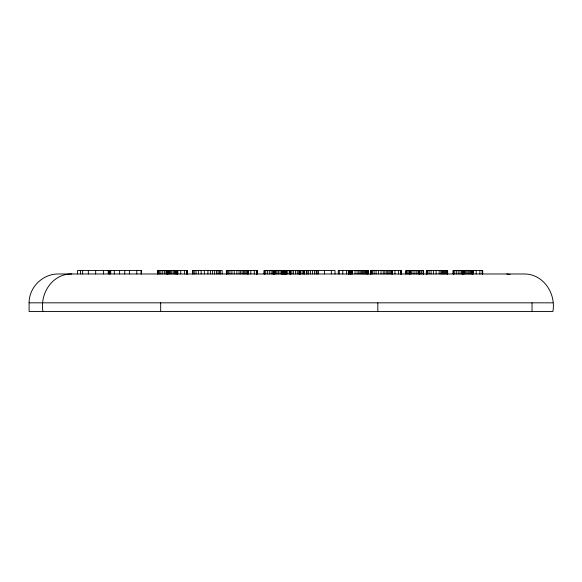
<?xml version="1.0" encoding="UTF-8"?>
<svg xmlns="http://www.w3.org/2000/svg" width="582" height="582" viewBox="0 0 582 582"><rect width="100%" height="100%" fill="white"/><g stroke="black" fill="none" stroke-linecap="round" stroke-linejoin="round"><path stroke-width="0.87" d="M29.1 302.829C29.02 287.29 42.726 273.86 58.207 273.977L523.793 273.977C543.181 273.613 556.159 293.379 552.9 311.486L29.1 311.486L29.1 302.829L552.9 302.829M71.79 273.977C52.438 273.649 39.714 293.495 42.93 311.486M187.237 270.514L157.671 270.514L157.671 273.977M192.54 270.514L192.54 273.977L192.482 270.514L222.2 270.514L222.164 273.977M368.29 270.514L338.273 270.514L338.273 273.977M423.645 270.514L405.909 270.514L405.909 273.977M447.674 270.514L426.344 270.514L426.344 273.977M506.747 273.977L510.072 274.413M532.043 302.829L532.043 311.486M482.689 273.977L482.696 270.514L453.131 270.514L453.131 273.977M482.638 270.514L482.536 273.977M482.507 270.514L482.442 273.977M482.311 270.514L482.311 273.977M482.267 270.514L482.267 273.977M479.874 270.514L479.874 273.977M476.185 270.514L476.185 273.977M473.297 270.514L473.297 273.977M472.817 270.514L472.817 273.977M472.599 270.514L472.599 273.977M472.148 270.514L472.148 273.977M471.536 270.514L471.536 273.977M470.751 270.514L470.751 273.977M469.783 270.514L469.783 273.977M468.612 270.514L468.612 273.977M467.164 270.514L467.164 273.977M465.927 270.514L465.927 273.977M464.909 270.514L464.909 273.977M464.109 270.514L464.109 273.977M463.498 270.514L463.498 273.977M463.076 270.514L463.076 273.977M462.836 270.514L462.77 273.977M462.646 270.514L462.719 273.977M462.588 270.514L462.639 273.977M462.399 270.514L462.399 273.977M461.482 270.514L461.482 273.977M459.998 270.514L459.998 273.977M458.209 270.514L458.209 273.977M456.368 270.514L456.368 273.977M454.738 270.514L454.738 273.977M453.574 270.514L453.574 273.977M453.524 270.514L453.524 273.977M453.254 270.514L453.254 273.977M447.609 270.514L447.638 273.977L447.543 270.514M447.318 270.514L447.347 273.977M447.231 270.514L447.231 273.977M446.409 270.514L446.409 273.977M445.492 270.514L445.492 273.977M444.568 270.514L444.568 273.977M443.651 270.514L443.651 273.977M442.727 270.514L442.727 273.977M441.789 270.514L441.789 273.977M440.836 270.514L440.836 273.977M439.148 270.514L439.148 273.977M436.107 270.514L436.107 273.977M433.408 270.514L433.408 273.977M431.058 270.514L431.058 273.977M429.072 270.514L429.072 273.977M427.61 270.514L427.61 273.977M426.701 270.514L426.701 273.977M426.533 270.514L426.533 273.977M423.609 270.514L423.645 273.977M423.536 270.514L423.565 273.977M423.412 270.514L423.412 273.977M423.078 270.514L423.078 273.977M421.615 270.514L421.615 273.977M420.08 270.514L420.08 273.977M419.44 270.514L419.367 273.977M419.229 270.514L419.229 273.977M419.113 270.514L419.011 273.977M418.211 270.514L418.211 273.977M416.763 270.514L416.763 273.977M414.951 270.514L414.951 273.977M413.045 270.514L413.045 273.977M411.343 270.514L411.343 273.977M410.106 270.514L410.106 273.977M409.91 270.514L409.961 273.977M409.837 270.514L409.837 273.977M408.819 270.514L408.819 273.977M407.196 270.514L407.196 273.977M406.025 270.514L406.025 273.977M401.369 273.977L401.369 270.514L370.516 270.514L370.516 273.977M401.289 270.514L401.289 273.977M401.107 270.514L401.107 273.977M400.933 270.514L400.94 273.977M400.743 270.514L400.743 273.977M398.452 270.514L398.452 273.977M394.974 270.514L394.974 273.977M392.377 270.514L392.377 273.977M392.086 270.514L392.13 273.977M392.057 270.514L392.057 273.977M391.213 270.514L391.213 273.977M390.078 270.514L390.078 273.977M388.885 270.514L388.885 273.977M387.627 270.514L387.627 273.977M386.266 270.514L386.266 273.977M384.789 270.514L384.789 273.977M383.203 270.514L383.203 273.977M381.014 270.514L381.014 273.977M378.38 270.514L378.38 273.977M377.827 302.829L377.827 311.486M376.074 270.514L376.074 273.977M374.095 270.514L374.095 273.977M372.487 270.514L372.487 273.977M371.352 270.514L371.352 273.977M370.821 270.514L370.821 273.977M370.69 270.514L370.69 273.977M368.195 270.514L368.29 273.977M367.94 270.514L367.94 273.977M367.533 270.514L367.533 273.977M366.958 270.514L366.958 273.977M366.231 270.514L366.231 273.977M365.351 270.514L365.351 273.977M364.317 270.514L364.317 273.977M363.255 270.514L363.255 273.977M362.266 270.514L362.266 273.977M361.204 270.514L361.204 273.977M360.047 270.514L360.047 273.977M358.745 270.514L358.745 273.977M357.072 270.514L357.072 273.977M355.013 270.514L355.013 273.977M352.554 270.514L352.554 273.977M352.095 270.514L352.095 273.977M351.412 270.514L351.412 273.977M350.764 270.514L350.764 273.977M350.531 270.514L350.531 273.977M350.073 270.514L350.073 273.977M349.316 270.514L349.316 273.977M348.713 270.514L348.713 273.977M348.582 270.514L348.603 273.977L348.502 270.514M348.385 270.514L348.414 273.977M346.588 270.514L346.588 273.977M342.776 270.514L342.776 273.977M339.277 270.514L339.277 273.977M335.006 273.977L335.006 270.514L286.446 270.514L286.446 273.977M331.362 270.514L331.362 273.977M324.458 270.514L324.458 273.977M318.529 270.514L318.529 273.977M317.125 270.514L317.125 273.977M316.222 270.514L316.222 273.977M314.578 270.514L314.578 273.977M312.519 270.514L312.519 273.977M310.366 270.514L310.366 273.977M308.431 270.514L308.431 273.977M307.034 270.514L307.034 273.977M306.496 270.514L306.496 273.977M304.648 270.514L304.648 273.977M304.175 270.514L304.182 273.977L304.073 270.514M303.615 270.514L303.615 273.977M302.153 270.514L302.153 273.977M300.618 270.514L300.618 273.977M299.977 270.514L299.977 273.977M299.905 270.514L299.905 273.977M299.766 270.514L299.766 273.977M299.65 270.514L299.65 273.977M299.548 270.514L299.548 273.977M298.748 270.514L298.748 273.977M297.3 270.514L297.3 273.977M295.489 270.514L295.489 273.977M293.583 270.514L293.583 273.977M291.88 270.514L291.88 273.977M290.644 270.514L290.644 273.977M290.498 273.977L290.498 270.514L290.374 273.977M290.236 270.514L290.236 273.977M290.171 270.514L290.171 273.977M289.356 270.514L289.356 273.977M287.734 270.514L287.734 273.977M286.562 270.514L286.562 273.977M285.595 273.977L285.595 270.514L264.046 270.514L264.046 273.977M285.486 270.514L285.486 273.977M285.093 270.514L285.093 273.977M284.693 270.514L284.693 273.977M284.482 270.514L284.482 273.977M284.031 270.514L284.031 273.977M283.572 270.514L283.572 273.977M283.121 270.514L283.121 273.977M282.677 270.514L282.677 273.977M282.241 270.514L282.241 273.977M281.804 270.514L281.804 273.977M281.382 270.514L281.382 273.977M280.037 270.514L280.037 273.977M278.429 270.514L278.429 273.977M277.039 270.514L277.039 273.977M275.875 270.514L275.875 273.977M274.951 270.514L274.951 273.977M274.304 270.514L274.304 273.977M273.918 270.514L273.918 273.977M273.751 270.514L273.802 273.977M273.496 270.514L273.496 273.977M272.645 270.514L272.645 273.977M271.161 270.514L271.161 273.977M269.335 270.514L269.335 273.977M267.429 270.514L267.429 273.977M265.734 270.514L265.734 273.977M264.468 270.514L264.512 273.977M264.308 270.514L264.308 273.977M257.128 273.977L257.215 270.514L226.362 270.514L226.362 273.977M256.946 270.514L256.946 273.977M256.786 270.514L256.786 273.977M256.589 270.514L256.589 273.977M254.29 270.514L254.29 273.977M250.813 270.514L250.813 273.977M248.223 270.514L248.223 273.977M247.954 273.977L247.925 270.514L247.903 273.977M247.052 270.514L247.052 273.977M245.924 270.514L245.924 273.977M244.731 270.514L244.731 273.977M243.472 270.514L243.472 273.977M242.112 270.514L242.112 273.977M240.635 270.514L240.635 273.977M239.049 270.514L239.049 273.977M236.859 270.514L236.859 273.977M234.226 270.514L234.226 273.977M231.92 270.514L231.92 273.977M229.941 270.514L229.941 273.977M228.326 270.514L228.326 273.977M227.191 270.514L227.191 273.977M226.667 270.514L226.667 273.977M226.536 270.514L226.536 273.977M220.302 270.514L220.352 273.977M219.305 270.514L219.305 273.977M218.024 270.514L218.024 273.977M216.46 270.514L216.46 273.977M214.642 270.514L214.642 273.977M212.605 270.514L212.605 273.977M210.371 270.514L210.371 273.977M207.92 270.514L207.92 273.977M204.326 270.514L204.326 273.977M201.139 270.514L201.139 273.977M198.367 270.514L198.367 273.977M196.018 270.514L196.018 273.977M194.213 270.514L194.213 273.977M193.035 270.514L193.035 273.977M187.178 270.514L187.171 273.977M187.077 270.514L187.077 273.977M186.982 270.514L186.982 273.977M186.807 270.514L186.807 273.977M184.414 270.514L184.414 273.977M180.726 270.514L180.726 273.977M177.837 270.514L177.837 273.977M177.59 273.977L177.59 270.514L177.525 273.977M177.35 270.514L177.43 273.977M177.139 270.514L177.139 273.977M176.688 270.514L176.688 273.977M176.077 270.514L176.077 273.977M175.291 270.514L175.291 273.977M174.324 270.514L174.324 273.977M173.152 270.514L173.152 273.977M171.697 270.514L171.697 273.977M170.468 270.514L170.468 273.977M169.449 270.514L169.449 273.977M168.642 270.514L168.642 273.977M168.038 270.514L168.038 273.977M167.616 270.514L167.616 273.977M167.376 270.514L167.31 273.977M167.252 270.514L167.18 273.977L167.121 270.514M166.939 270.514L166.939 273.977M166.023 270.514L166.023 273.977M164.539 270.514L164.539 273.977M162.749 270.514L162.749 273.977M160.908 270.514L160.908 273.977M160.676 302.829L160.676 311.486M159.279 270.514L159.279 273.977M158.115 270.514L158.115 273.977M157.795 270.514L157.795 273.977M141.353 273.977L141.353 270.514L77.515 270.514L77.515 273.977M141.164 270.514L141.164 273.977M136.785 270.514L136.785 273.977M129.393 270.514L129.393 273.977M124.73 270.514L124.73 273.977M119.601 270.514L119.601 273.977M114.29 270.514L114.29 273.977M110.682 270.514L110.682 273.977M109.765 270.514L109.765 273.977M109.132 270.514L109.132 273.977M108.237 270.514L108.237 273.977M103.429 270.514L103.429 273.977M95.659 270.514L95.659 273.977M88.355 270.514L88.355 273.977M82.637 270.514L82.615 273.977M80.491 270.514L80.491 273.977M409.699 273.977L409.699 270.514L409.633 273.977M273.678 273.977L273.678 270.514L273.613 273.977"/></g></svg>
